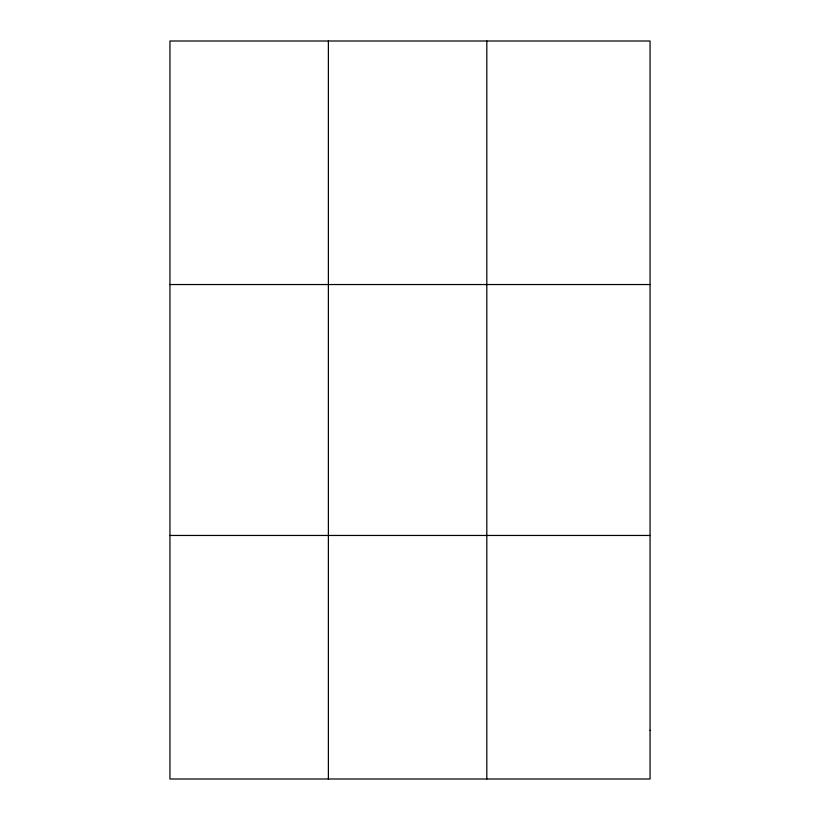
<?xml version="1.0" encoding="UTF-8"?>
<svg xmlns="http://www.w3.org/2000/svg" width="820" height="820" viewBox="0 0 820 820"><rect width="100%" height="100%" fill="white"/><g stroke="black" fill="none" stroke-linecap="round" stroke-linejoin="round"><path stroke-width="1.23" d="M328.379 41L328.379 779M486.813 41L486.813 779M169.945 284.54L650.055 284.54M169.945 535.46L650.055 535.46M650.055 730.292L650.055 779L169.945 779L169.945 41L650.055 41L650.055 730.292"/></g></svg>
